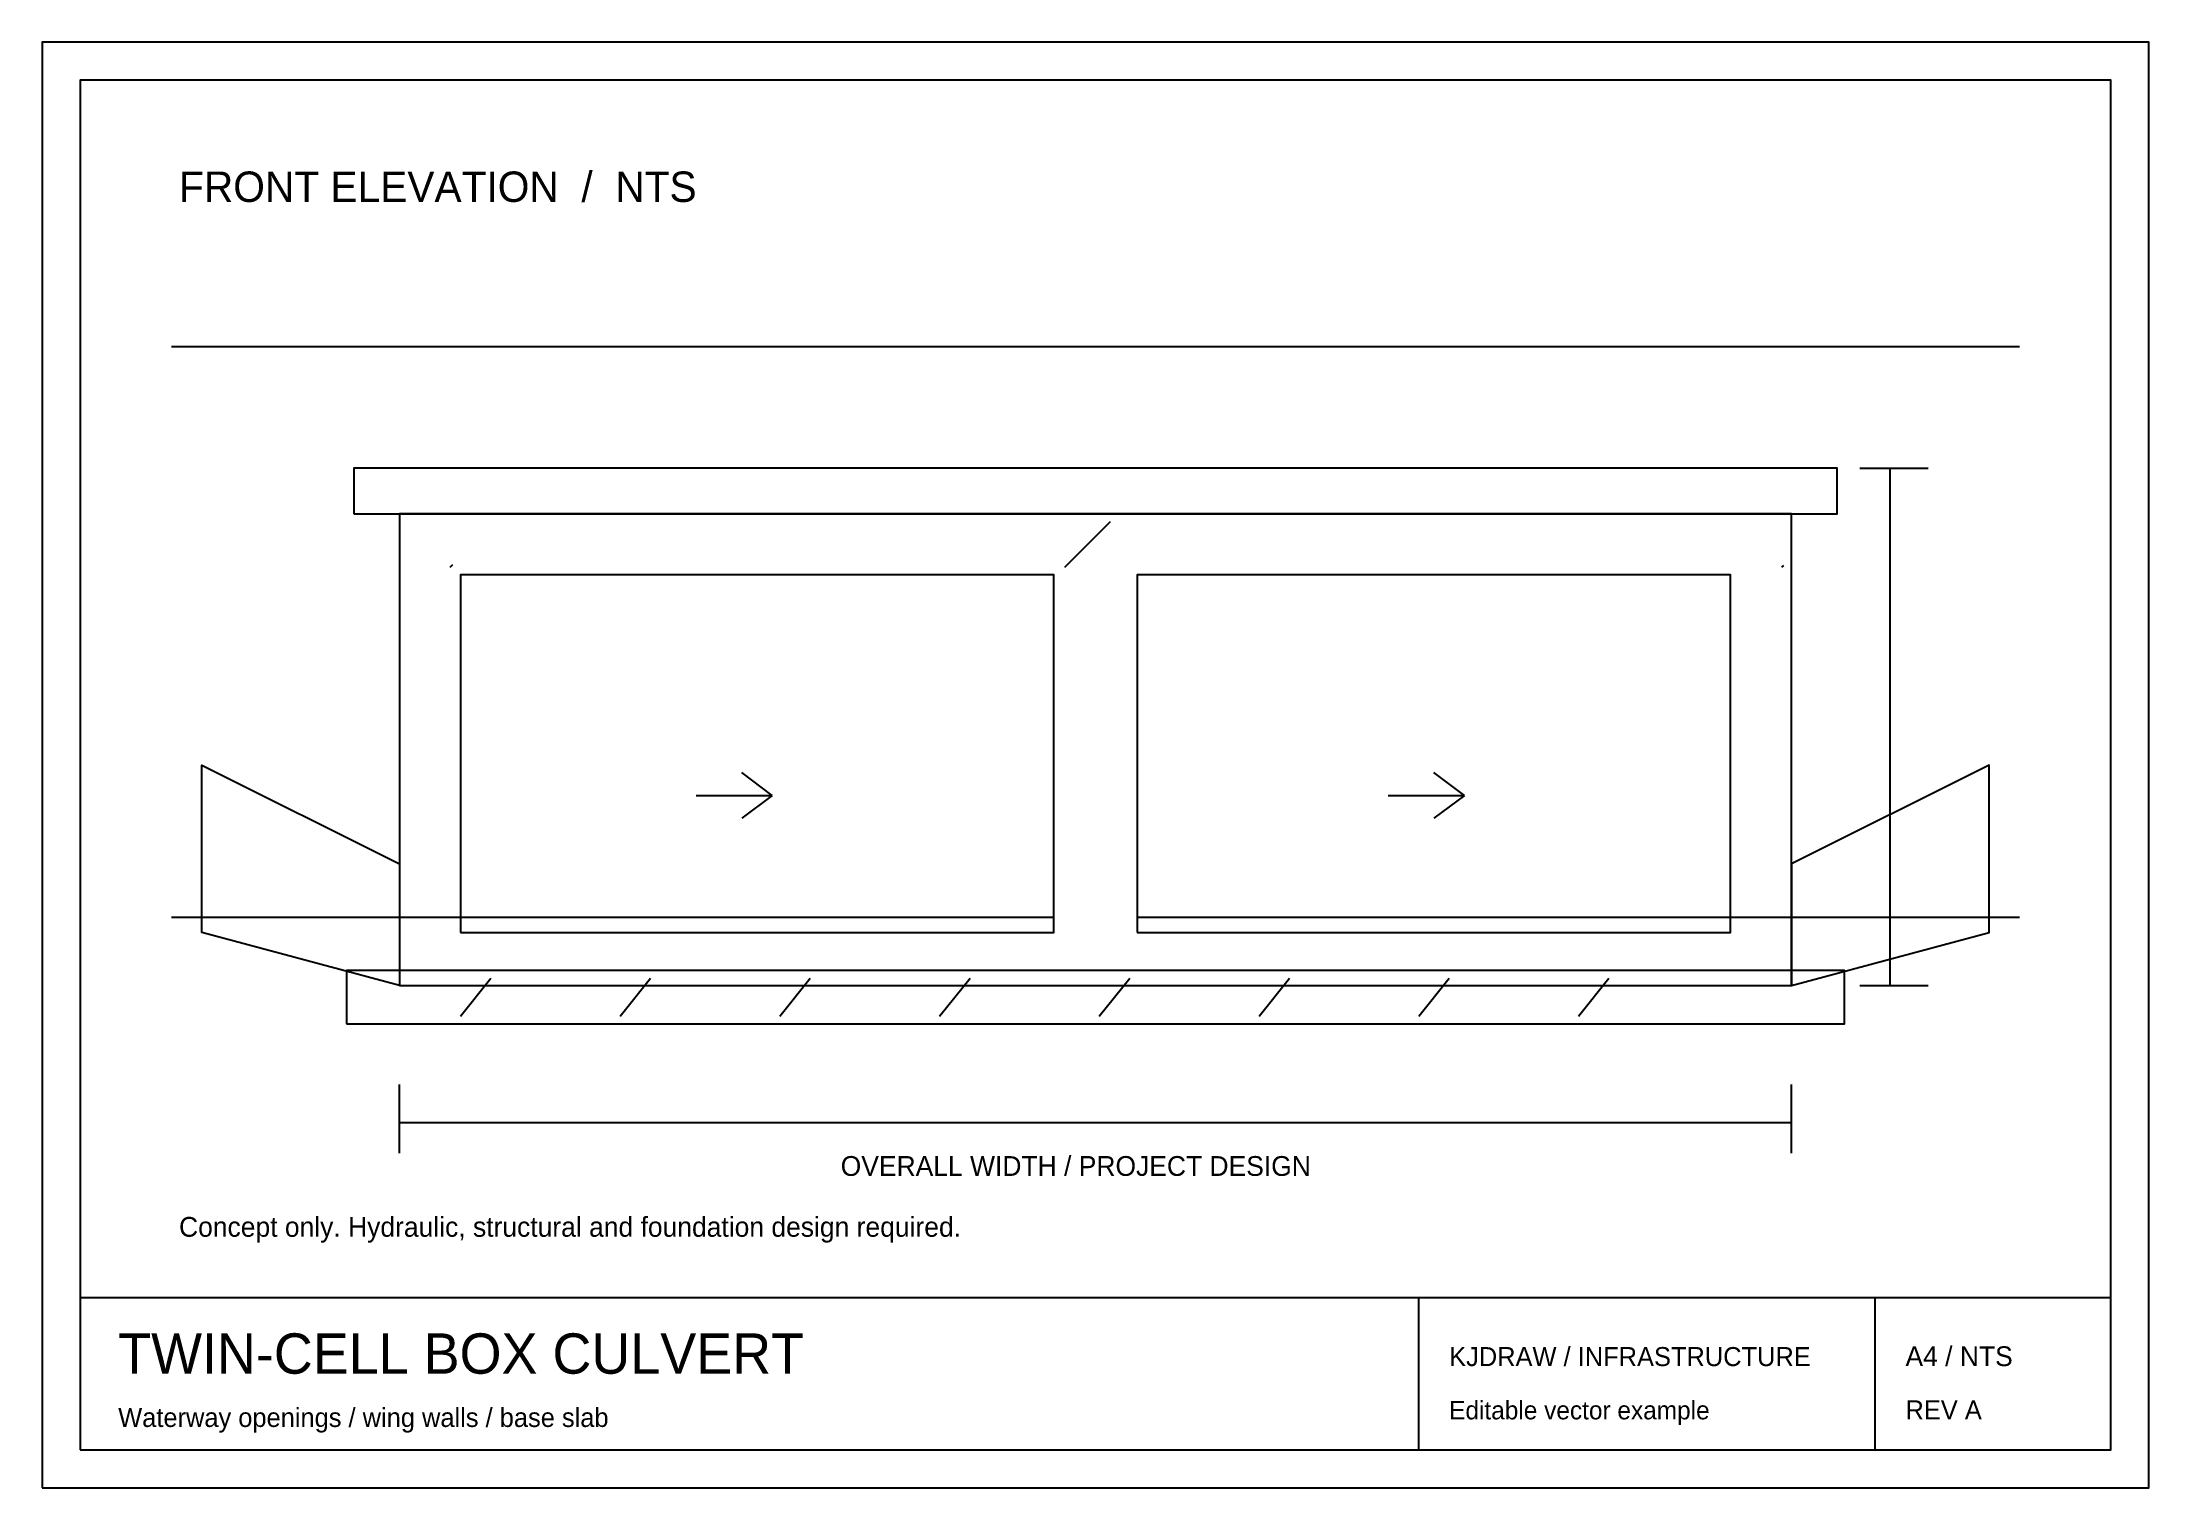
# Model space of a CAD drawing. Header units: millimetres. Extents: x 0 to 277, y 0 to 190.
import ezdxf

# ---------------------------------------------------------------- set-up
doc = ezdxf.new("R2010")
doc.units = ezdxf.units.MM
doc.linetypes.add('CULVERT-SOLID', pattern=[0])
for name, color, linetype in [('CULVERT-ANNO', 9, 'CULVERT-SOLID'), ('CULVERT-CONTEXT', 3, 'CULVERT-SOLID'), ('CULVERT-FRAME', 8, 'CULVERT-SOLID'), ('CULVERT-MATERIAL', 9, 'CULVERT-SOLID'), ('CULVERT-STRUCTURE', 9, 'CULVERT-SOLID')]:
    doc.layers.add(name, color=color, linetype=linetype)
doc.styles.get("Standard").update_dxf_attribs({"font": 'sans-serif'})

msp = doc.modelspace()

# ---------------------------------------------------------------- hatches: boundary and pattern name
at = {"layer": 'CULVERT-MATERIAL'}
h = msp.add_hatch(dxfattribs=at)
h.set_pattern_fill('ANSI31', color=256, scale=3, style=0)
h.paths.add_polyline_path([(48, 121), (54, 121), (54, 127), (48, 127)])
h = msp.add_hatch(dxfattribs=at)
h.set_pattern_fill('ANSI31', color=256, scale=3, style=0)
h.paths.add_polyline_path([(134, 121), (143, 121), (143, 127), (134, 127)])
h = msp.add_hatch(dxfattribs=at)
h.set_pattern_fill('ANSI31', color=256, scale=3, style=0)
h.paths.add_polyline_path([(223, 121), (229, 121), (229, 127), (223, 127)])

# ---------------------------------------------------------------- linework, layer by layer
at = {"layer": 'CULVERT-ANNO'}
for p, q in [((239, 134), (248, 134)), ((243, 66), (243, 134)), ((239, 66), (248, 66)), ((47, 44), (47, 53)), ((230, 44), (230, 53)), ((47, 48), (230, 48))]:
    msp.add_line(p, q, dxfattribs=at)
at = {"layer": 'CULVERT-CONTEXT'}
for p, q in [((17, 150), (260, 150)), ((96, 91), (92, 94)), ((187, 91), (183, 94)), ((86, 91), (96, 91)), ((96, 91), (92, 88)), ((177, 91), (187, 91)), ((187, 91), (183, 88)), ((17, 75), (55, 75)), ((55, 75), (133, 75)), ((144, 75), (222, 75)), ((222, 75), (260, 75))]:
    msp.add_line(p, q, dxfattribs=at)
at = {"layer": 'CULVERT-FRAME'}
for p, q in [((5, 25), (272, 25)), ((181, 5), (181, 25)), ((241, 5), (241, 25))]:
    msp.add_line(p, q, dxfattribs=at)
for points in [[(0, 0), (277, 0), (277, 190), (0, 190)], [(5, 5), (272, 5), (272, 185), (5, 185)]]:
    msp.add_lwpolyline(points, close=True, dxfattribs=at)
at = {"layer": 'CULVERT-MATERIAL'}
for p, q in [((55, 62), (59, 67)), ((76, 62), (80, 67)), ((97, 62), (101, 67)), ((118, 62), (122, 67)), ((139, 62), (143, 67)), ((160, 62), (164, 67)), ((181, 62), (185, 67)), ((202, 62), (206, 67))]:
    msp.add_line(p, q, dxfattribs=at)
at = {"layer": 'CULVERT-STRUCTURE'}
for points in [[(41, 128), (236, 128), (236, 134), (41, 134)], [(47, 66), (230, 66), (230, 128), (47, 128)], [(55, 73), (133, 73), (133, 120), (55, 120)], [(144, 73), (222, 73), (222, 120), (144, 120)], [(47, 66), (21, 73), (21, 95), (47, 82)], [(230, 66), (256, 73), (256, 95), (230, 82)], [(40, 61), (237, 61), (237, 68), (40, 68)]]:
    msp.add_lwpolyline(points, close=True, dxfattribs=at)

# ---------------------------------------------------------------- texts
at = {"layer": 'CULVERT-ANNO'}
for s, height, p in [('FRONT ELEVATION  /  NTS', 4, (18, 169)), ('OVERALL WIDTH / PROJECT DESIGN', 2.6, (105, 41)), ('Concept only. Hydraulic, structural and foundation design required.', 2.6, (18, 33)), ('TWIN-CELL BOX CULVERT', 5.3, (10, 15)), ('KJDRAW / INFRASTRUCTURE', 2.5, (185, 16)), ('A4 / NTS', 2.6, (245, 16)), ('Editable vector example', 2.4, (185, 9)), ('REV A', 2.5, (245, 9)), ('Waterway openings / wing walls / base slab', 2.5, (10, 8))]:
    msp.add_text(s, height=height, dxfattribs=at).set_placement(p)

doc.saveas('drawing.dxf')
